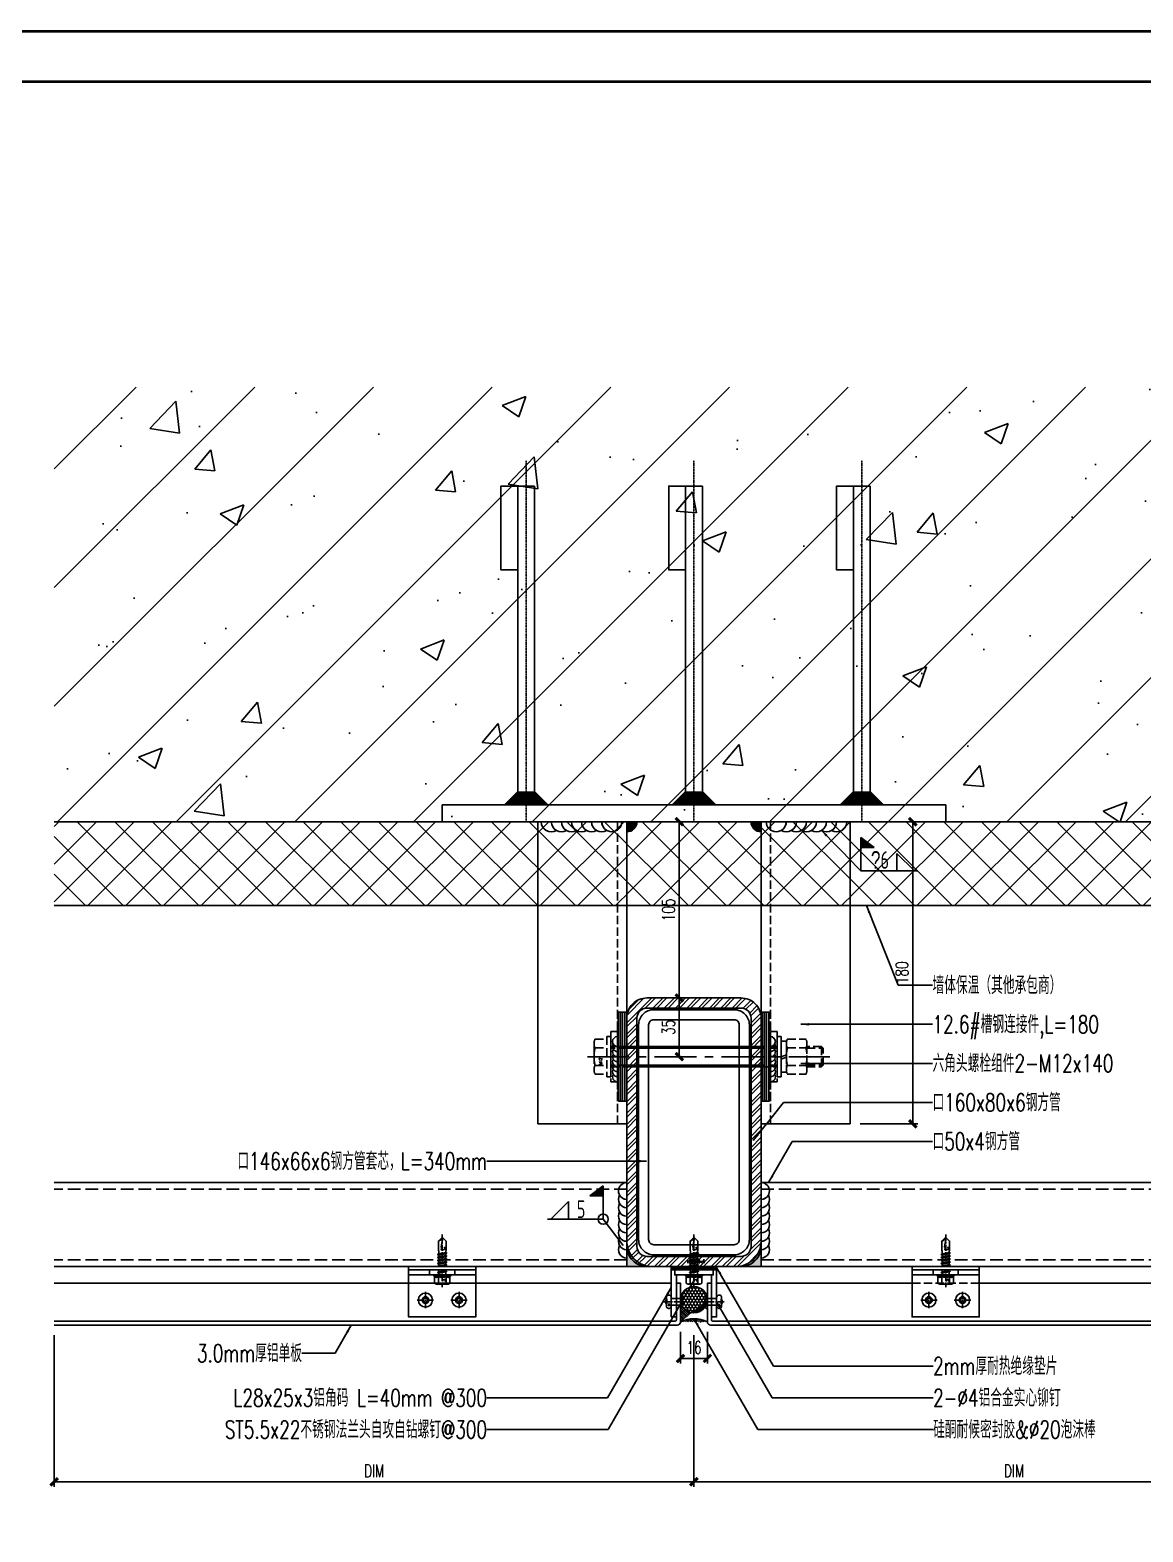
# Model space of a CAD drawing. Extents: x -160106 to 966792, y -663931 to 1550022.
# Drawn here: x -87744 to -87081, y -99236 to -98341 of the extents above; entities that cross this region are included whole.
import ezdxf
from ezdxf.enums import TextEntityAlignment as Align

# ---------------------------------------------------------------- set-up
doc = ezdxf.new("R2010")
doc.units = 0
for name, pattern in [('CENTER', [2, 1.25, -0.25, 0.25, -0.25]), ('ZN-CENTER', [2, 1.25, -0.25, 0.25, -0.25]), ('ZN-DASH', [0.35, 0.25, -0.1])]:
    doc.linetypes.add(name, pattern=pattern)
for name, color, linetype in [('!ZN1-填充-8', 8, 'Continuous'), ('!ZN1-文字-7', 7, 'Continuous'), ('!ZN1-标注-173', 173, 'Continuous'), ('!ZN2-WALL-5', 5, 'Continuous'), ('!ZN3-玻璃幕墙-4', 4, 'Continuous'), ('!ZN3-铝板幕墙-3', 3, 'Continuous'), ('!ZN4-焊缝-8', 8, 'Continuous'), ('!ZN4-辅助材料-1', 1, 'Continuous'), ('!ZN4-配件-11', 11, 'Continuous'), ('!ZN5-钢材投影-40', 40, 'Continuous'), ('!ZN5-钢材断面-2', 2, 'Continuous'), ('!ZN5-铝材投影-112', 112, 'Continuous'), ('!ZN6-虚线-8', 8, 'ZN-DASH'), ('!ZN6-轴线-1', 1, 'ZN-CENTER'), ('!ZN7-符号-173', 173, 'Continuous'), ('0-cxFrame', 155, 'Continuous'), ('2钢材断面', 2, 'Continuous'), ('40钢材投影', 40, 'Continuous'), ('ALT_CEN-0-30', 1, 'CENTER'), ('DIM', 173, 'Continuous')]:
    doc.layers.add(name, color=color, linetype=linetype)
doc.layers.add('0-cxText', color=131, linetype='Continuous', lineweight=25)
doc.layers.add('@ZN-型材编号（非打印层）', color=8, linetype='Continuous', plot=False)
doc.styles.add('cx_tuming', font='simhei.ttf')
doc.styles.add('cx_tuqian1', font='')
doc.styles.add('DHTEXT-1', font='ROMANS.shx', dxfattribs={"width": 0.7, "bigfont": 'CHINESE.shx'})
doc.styles.add('HZ_TS_0.7', font='TSSDENG', dxfattribs={"width": 0.7, "bigfont": 'HZTXT'})
doc.styles.add('ZNDimTStyle', font='ROMANS.shx', dxfattribs={"width": 0.7, "bigfont": 'CHINESE.shx'})
doc.styles.add('ZNTextStyle', font='ROMANS.shx', dxfattribs={"width": 0.7, "bigfont": 'CHINESE.shx'})
doc.styles.add('黑体', font='simhei.ttf', dxfattribs={"height": 12})
doc.styles.get('cx_tuqian1').set_extended_font_data('SimSun')
doc.dimstyles.new('ZN3', dxfattribs={"dimscale": 3, "dimtxt": 2.5, "dimasz": 1.5, "dimexe": 1, "dimexo": 2, "dimgap": 0.9, "dimtad": 1, "dimdec": 0, "dimdsep": 46, "dimtxsty": 'DHTEXT-1', "dimblk": 'ARCHTICK', "dimcen": 2.5, "dimclrd": 173, "dimclre": 173, "dimclrt": 7, "dimazin": 2, "dimtfac": 1, "dimtix": 1, "dimtmove": 2, "dimatfit": 3, "dimfxl": 0, "dimarcsym": 0})
doc.dimstyles.new('ZN机械-3', dxfattribs={"dimscale": 3, "dimtxt": 2.5, "dimasz": 1.5, "dimexe": 1, "dimexo": 2, "dimgap": 0.9, "dimtad": 1, "dimdec": 0, "dimzin": 0, "dimdsep": 46, "dimtxsty": 'ZNDimTStyle', "dimcen": 2.5, "dimdle": 1, "dimclrd": 173, "dimclre": 173, "dimclrt": 7, "dimazin": 2, "dimtfac": 1, "dimtdec": 4, "dimtix": 1, "dimtmove": 2, "dimatfit": 3, "dimfxl": 0, "dimfrac": 2, "dimtolj": 1, "dimtzin": 0, "dimarcsym": 0})

# ---------------------------------------------------------------- blocks, each defined once
blk = doc.blocks.new('TK22.A2 L(Dragon)')
at = {"layer": '0-cxFrame', "color": 7, "const_width": 0.5}
blk.add_lwpolyline([(0, 0), (-594, 0), (-594, 420), (0, 420)], close=True, dxfattribs=at)
at = {"layer": '0-cxFrame', "const_width": 0.5}
blk.add_lwpolyline([(-80, 10), (-574, 10), (-574, 410), (-80, 410)], close=True, dxfattribs=at)
at = {"style": '黑体', "flags": 4}
blk.add_attdef('图幅', text='', height=3.3, dxfattribs=at).set_placement((-40, 3), align=Align.RIGHT)
at = {"layer": '0-cxText', "flags": 4}
for tag, height, style, p in [('建设单位', 3.5, 'cx_tuming', (-45, 240)), ('项目名称', 3.5, 'cx_tuming', (-45, 210)), ('子项名称', 3.5, 'cx_tuming', (-45, 180)), ('工程编号', 3.3, 'cx_tuqian1', (-35, 165)), ('图名1', 3.5, 'cx_tuming', (-45, 87)), ('图名2', 3.5, 'cx_tuming', (-45, 79)), ('图名3', 3.5, 'cx_tuming', (-45, 71)), ('出图日期', 3.3, 'cx_tuqian1', (-39, 60)), ('专业', 3.3, 'cx_tuqian1', (-55, 52)), ('图号', 3.3, 'cx_tuqian1', (-55, 44)), ('版次', 3.3, 'cx_tuqian1', (-20, 44))]:
    blk.add_attdef(tag, text='', height=height, dxfattribs=dict(at, style=style)).set_placement(p, align=Align.MIDDLE)
at = {"layer": 'Defpoints', "color": 6, "flags": 4}
for tag, height, style, p in [('tufu', 3.3, '黑体', (-12, 12)), ('dwfname', 4, 'cx_tuqian1', (-80, 3))]:
    blk.add_attdef(tag, text='', height=height, dxfattribs=dict(at, style=style)).set_placement(p, align=Align.RIGHT)
blk = doc.blocks.new('234')
at = {"layer": '!ZN1-填充-8'}
h = blk.add_hatch(color=252, dxfattribs=at)
h.dxf.hatch_style = 1
h.paths.add_polyline_path([(-105, -10), (-112.94, -10), (-105, -18.01)])
h = blk.add_hatch(color=252, dxfattribs=at)
h.dxf.hatch_style = 1
h.paths.add_polyline_path([(-95, -18.01), (-105, -18.01), (-105, -10), (-95, -10)])
h = blk.add_hatch(color=252, dxfattribs=at)
h.dxf.hatch_style = 1
h.paths.add_polyline_path([(-95, -10), (-87.06, -10), (-95, -18.01)])
h = blk.add_hatch(color=252, dxfattribs=at)
h.dxf.hatch_style = 1
h.paths.add_polyline_path([(-5, -10), (-12.94, -10), (-5, -18.01)])
h = blk.add_hatch(color=252, dxfattribs=at)
h.dxf.hatch_style = 1
h.paths.add_polyline_path([(5, -18.01), (-5, -18.01), (-5, -10), (5, -10)])
h = blk.add_hatch(color=252, dxfattribs=at)
h.dxf.hatch_style = 1
h.paths.add_polyline_path([(5, -10), (12.94, -10), (5, -18.01)])
h = blk.add_hatch(color=252, dxfattribs=at)
h.dxf.hatch_style = 1
h.paths.add_polyline_path([(95, -10), (87.06, -10), (95, -18.01)])
h = blk.add_hatch(color=252, dxfattribs=at)
h.dxf.hatch_style = 1
h.paths.add_polyline_path([(105, -18.01), (95, -18.01), (95, -10), (105, -10)])
h = blk.add_hatch(color=252, dxfattribs=at)
h.dxf.hatch_style = 1
h.paths.add_polyline_path([(105, -10), (112.94, -10), (105, -18.01)])
at = {"layer": '2钢材断面'}
for p, q in [((-150, 0), (-150, -10)), ((150, 0), (-150, 0)), ((150, 0), (150, -10)), ((-94, -10), (-150, -10)), ((0, -10), (-94, -10)), ((106, -10), (0, -10)), ((150, -10), (106, -10))]:
    blk.add_line(p, q, dxfattribs=at)
at = {"layer": '40钢材投影'}
for p, q in [((-105, -18.01), (-112.94, -10)), ((-105, -10), (-105, -200)), ((-95, -10), (-95, -200)), ((-95, -18.01), (-87.06, -10)), ((-5, -18.01), (-12.94, -10)), ((-5, -10), (-5, -200)), ((5, -10), (5, -200)), ((5, -18.01), (12.94, -10)), ((95, -18.01), (87.06, -10)), ((95, -10), (95, -200)), ((105, -10), (105, -200)), ((105, -18.01), (112.94, -10)), ((-95, -200), (-105, -200)), ((5, -200), (-5, -200)), ((105, -200), (95, -200))]:
    blk.add_line(p, q, dxfattribs=at)
for points in [[(-95, -172), (-95, -150), (-85, -150), (-85, -200), (-95, -200), (-95, -184)], [(5, -172), (5, -150), (15, -150), (15, -200), (5, -200), (5, -184)], [(105, -172), (105, -150), (115, -150), (115, -200), (105, -200), (105, -184)]]:
    blk.add_lwpolyline(points, dxfattribs=at)
at = {"layer": 'ALT_CEN-0-30', "ltscale": 0.3}
for p, q in [((-100, 0), (-100, -215.3)), ((0, 0), (0, -215.3)), ((100, 0), (100, -215.3))]:
    blk.add_line(p, q, dxfattribs=at)
blk = doc.blocks.new('*U894')
blk.add_hatch(color=8).paths.add_polyline_path([(0, 6.63), (-2.63, 4.63), (0, 4.63)])
for p, q in [((0, 6.63), (-2.63, 4.63)), ((0, 0), (0, 6.63)), ((-6.91, 3.5), (-10.41, 0)), ((-6.91, 3.5), (-6.91, 0)), ((-2.63, 4.63), (0, 4.63))]:
    blk.add_line(p, q)
at = {"ltscale": 30}
blk.add_line((0, 0), (-11.07, 0), dxfattribs=at)
blk.add_circle((0, 0), 1, dxfattribs=at)
at = {"color": 7, "style": 'HZ_TS_0.7', "width": 0.7, "flags": 8}
for tag, p in [('HF', (-4.39, 1.98)), ('围焊', (-1.82, 1.98))]:
    blk.add_attdef(tag, text='', height=3.5, dxfattribs=at).set_placement(p, align=Align.MIDDLE_CENTER)
blk = doc.blocks.new('20210830091405')
at = {"layer": '!ZN1-填充-8', "ltscale": 20}
h = blk.add_hatch(color=256, dxfattribs=at)
h.dxf.hatch_style = 1
edge = h.paths.add_edge_path()
edge.add_line((0, 8), (0, 0))
edge.add_line((0, 0), (8, 0))
edge.add_arc((8, 8), 8, 180, 270, ccw=False)
at = {"layer": '!ZN4-焊缝-8', "color": 8, "ltscale": 20}
blk.add_lwpolyline([(0, 8), (0, 0), (8, 0, -0.414214), (0, 8, 0.124793)], format="xyb", dxfattribs=at)
blk = doc.blocks.new('*U1991')
at = {"color": 0, "linetype": 'ZN-CENTER', "ltscale": 3}
blk.add_line((24, 0), (-7.28, 0), dxfattribs=at)
at = {"ltscale": 10}
for p, q in [((-5.45, -3.46), (-5.45, 3.46)), ((-1.02, 4.62), (-4.95, 4.62)), ((-1.02, 2.31), (-4.95, 2.31)), ((-0.55, -5.12), (-0.55, 5.12)), ((-0.17, 5.48), (0, 4.84)), ((0, -4.84), (0, 4.84)), ((0, 2.08), (14.29, 2.08)), ((1.42, 2.73), (2.2, -2.73)), ((3.22, 2.73), (4, -2.73)), ((5.02, 2.73), (5.8, -2.73)), ((6.82, 2.73), (7.6, -2.73)), ((8.62, 2.73), (9.4, -2.73)), ((10.42, 2.73), (11.2, -2.73)), ((12.22, 2.73), (13, -2.73)), ((-1.02, -2.31), (-4.95, -2.31)), ((-1.02, -4.62), (-4.95, -4.62)), ((-0.17, -5.48), (0, -4.84)), ((14.29, -2.09), (0, -2.09))]:
    blk.add_line(p, q, dxfattribs=at)
for points in [[(1.83, -2.09), (1.05, 2.08), (1.42, 2.73), (1.79, 2.08), (2.57, -2.09), (2.2, -2.73)], [(3.63, -2.09), (2.85, 2.08), (3.22, 2.73), (3.59, 2.08), (4.37, -2.09), (4, -2.73)], [(5.43, -2.09), (4.65, 2.08), (5.02, 2.73), (5.39, 2.08), (6.17, -2.09), (5.8, -2.73)], [(7.23, -2.09), (6.45, 2.08), (6.82, 2.73), (7.19, 2.08), (7.97, -2.09), (7.6, -2.73)], [(9.03, -2.09), (8.25, 2.08), (8.62, 2.73), (8.99, 2.08), (9.77, -2.09), (9.4, -2.73)], [(10.83, -2.09), (10.05, 2.08), (10.42, 2.73), (10.79, 2.08), (11.57, -2.09), (11.2, -2.73)], [(12.63, -2.09), (11.85, 2.08), (12.22, 2.73), (12.59, 2.08), (13.37, -2.09), (13, -2.73)]]:
    blk.add_lwpolyline(points, close=True, dxfattribs=at)
for points in [[(14.29, -2.09, -0.414214), (14.45, -2.24), (14.45, -2.32), (20.18, -2.32), (22, -0.26), (22, 0.26), (20.18, 2.32), (14.45, 2.32), (14.45, 2.24, -0.414214), (14.29, 2.08)], [(16.51, -2.32), (16.36, -1.2), (15.83, -1.52, -0.530462), (15.03, -1.17), (14.81, 0.1, -0.651316), (15.47, 0.54), (16, 0.21), (16.77, 0.66), (22, -0.26, -0.201226), (20.18, 2.32)]]:
    blk.add_lwpolyline(points, format="xyb", dxfattribs=at)
for centre, radius, start, end in [((-3.87, 3.46), 1.58, 133.17355, 226.82645), ((0.13, 0), 5.58, 155.5673, 204.4327), ((0.07, 3.46), 1.58, 133.17355, 226.82645), ((4.07, 0), 5.58, 155.5673, 204.4327), ((7.48, -2.87), 11.32, 132.49215, 138.60636), ((-3.87, -3.46), 1.58, 133.17355, 226.82645), ((0.07, -3.46), 1.58, 133.17355, 226.82645), ((7.48, 2.87), 11.32, 221.39356, 227.50785)]:
    blk.add_arc(centre, radius, start, end, dxfattribs=at)
at = {"layer": 'Defpoints', "color": 0, "ltscale": 10, "style": 'DHTEXT-1', "width": 0.7}
blk.add_text('5.5', height=1, rotation=90, dxfattribs=at).set_placement((-2.46, -0.93), align=Align.CENTER)
blk = doc.blocks.new('*U2070')
at = {"color": 0, "linetype": 'CENTER', "ltscale": 3}
for p, q in [((4.88, 0), (-4.88, 0)), ((0, 4.88), (0, -4.88))]:
    blk.add_line(p, q, dxfattribs=at)
at = {"linetype": 'ByBlock', "ltscale": 10}
for radius in [4.2, 2, 1.23]:
    blk.add_circle((0, 0), radius, dxfattribs=at)
blk = doc.blocks.new('*U2372')
at = {"ltscale": 0.125}
blk.add_wipeout([(-20, -30), (20, -30), (20, -5), (-20, -5)], dxfattribs=at).dxf.layer = '!ZN6-虚线-8'
at = {"layer": '!ZN1-填充-8'}
h = blk.add_hatch(dxfattribs=at)
h.set_pattern_fill('NET3', color=256, scale=0.75, angle=180, style=0)
h.set_pattern_definition([(180, (-1731.706, 294.7402), (-3e-16, -2.38125), []), (240, (-1731.706, 294.7402), (2.062223, -1.190625), []), (300, (-1731.706, 294.7402), (2.062223, 1.190625), [])])
h.paths.add_polyline_path([(20, 0), (-20, 0), (-20, -2), (20, -2)])
at = {"layer": '!ZN5-铝材投影-112'}
blk.add_lwpolyline([(20, -2), (-20, -2), (-20, -30), (20, -30)], close=True, dxfattribs=at)
at = {"layer": '!ZN6-虚线-8', "linetype": 'ZN-DASH', "ltscale": 10}
for p, q in [((-7.5, -5), (-7.5, -2)), ((7.5, -5), (7.5, -2))]:
    blk.add_line(p, q, dxfattribs=at)
at = {"layer": '!ZN6-虚线-8', "color": 8, "linetype": 'ZN-DASH', "ltscale": 20}
blk.add_line((-20, -10), (20, -10), dxfattribs=at)
at = {"layer": '!ZN4-配件-11', "color": 1, "xscale": -1, "rotation": 270}
for name, p in [('*U1991', (0, -5)), ('*U2070', (-10, -20)), ('*U2070', (10, -20))]:
    blk.add_blockref(name, p, dxfattribs=at)
at = {"ltscale": 0.25}
blk.add_wipeout([(20, 0), (20, -2), (-20, -2), (-20, 0)], dxfattribs=at).dxf.layer = '!ZN4-辅助材料-1'
at = {"layer": '!ZN4-辅助材料-1'}
blk.add_lwpolyline([(20, 0), (-20, 0), (-20, -2), (20, -2)], close=True, dxfattribs=at)
at = {"layer": '!ZN5-铝材投影-112', "ltscale": 0.25}
blk.add_line((-20, -5), (20, -5), dxfattribs=at)
blk = doc.blocks.new('铝板16mm胶缝')
at = {"layer": '!ZN1-填充-8'}
h = blk.add_hatch(dxfattribs=at)
h.set_pattern_fill('HONEY', color=256, scale=0.7, angle=-270, style=0)
h.set_pattern_definition([(90, (10097.3199, 185.0233), (-0.9623705, 1.666875), [1.11125, -2.2225]), (210, (10097.3199, 185.0233), (-0.962370845, -1.6668748), [1.11125, -2.2225]), (150, (10097.3199, 185.0233), (-1.924741345, 2e-07), [-2.2225, 1.11125])])
edge = h.paths.add_edge_path()
edge.add_ellipse((-8.5, 14.57), major_axis=(-8, 0), ratio=0.974793, start_angle=0, end_angle=360)
h = blk.add_hatch(dxfattribs=at)
h.set_pattern_fill('ANSI35', color=256, scale=0.5, angle=-270, style=0)
h.set_pattern_definition([(135, (0, 0), (-1.12253, -1.12253), []), (135, (0, 1.1225), (-1.12253, -1.12253), [1.984375, -0.396875, 0, -0.396875])])
edge = h.paths.add_edge_path()
edge.add_line((-0.51, 1.37), (-0.5, 14.57))
edge.add_line((-16.5, 1.37), (-16.5, 14.57))
edge.add_ellipse((-8.5, 14.57), major_axis=(-8, 0), ratio=0.974793, start_angle=0, end_angle=180)
edge.add_arc((-8.5, -14.45), 17.72, 63.16567, 116.83433)
at = {"layer": '!ZN4-辅助材料-1', "ltscale": 0.5}
blk.add_arc((-8.5, -14.45), 17.72, 63.16567, 116.83433, dxfattribs=at)
blk.add_ellipse((-8.5, 14.57), major_axis=(-8, 0), ratio=0.974793, dxfattribs=at)
at = {"layer": 'Defpoints', "ltscale": 0.5}
for p in [(-16.5, -0.63), (-8.5, -0.63), (-0.5, -0.63)]:
    blk.add_point(p, dxfattribs=at)
blk = doc.blocks.new('*U3378')
at = {"color": 0, "linetype": 'ZN-CENTER', "ltscale": 3}
blk.add_line((24, 0), (-7.28, 0), dxfattribs=at)
at = {"ltscale": 10}
for p, q in [((-5.45, -3.46), (-5.45, 3.46)), ((-1.02, 4.62), (-4.95, 4.62)), ((-1.02, 2.31), (-4.95, 2.31)), ((-0.55, -5.12), (-0.55, 5.12)), ((-0.17, 5.48), (0, 4.84)), ((0, -4.84), (0, 4.84)), ((0, 2.08), (14.29, 2.08)), ((1.42, 2.73), (2.2, -2.73)), ((3.22, 2.73), (4, -2.73)), ((5.02, 2.73), (5.8, -2.73)), ((6.82, 2.73), (7.6, -2.73)), ((8.62, 2.73), (9.4, -2.73)), ((10.42, 2.73), (11.2, -2.73)), ((12.22, 2.73), (13, -2.73)), ((-1.02, -2.31), (-4.95, -2.31)), ((-1.02, -4.62), (-4.95, -4.62)), ((-0.17, -5.48), (0, -4.84)), ((14.29, -2.09), (0, -2.09))]:
    blk.add_line(p, q, dxfattribs=at)
for points in [[(1.83, -2.09), (1.05, 2.08), (1.42, 2.73), (1.79, 2.08), (2.57, -2.09), (2.2, -2.73)], [(3.63, -2.09), (2.85, 2.08), (3.22, 2.73), (3.59, 2.08), (4.37, -2.09), (4, -2.73)], [(5.43, -2.09), (4.65, 2.08), (5.02, 2.73), (5.39, 2.08), (6.17, -2.09), (5.8, -2.73)], [(7.23, -2.09), (6.45, 2.08), (6.82, 2.73), (7.19, 2.08), (7.97, -2.09), (7.6, -2.73)], [(9.03, -2.09), (8.25, 2.08), (8.62, 2.73), (8.99, 2.08), (9.77, -2.09), (9.4, -2.73)], [(10.83, -2.09), (10.05, 2.08), (10.42, 2.73), (10.79, 2.08), (11.57, -2.09), (11.2, -2.73)], [(12.63, -2.09), (11.85, 2.08), (12.22, 2.73), (12.59, 2.08), (13.37, -2.09), (13, -2.73)]]:
    blk.add_lwpolyline(points, close=True, dxfattribs=at)
for points in [[(14.29, -2.09, -0.414214), (14.45, -2.24), (14.45, -2.32), (20.18, -2.32), (22, -0.26), (22, 0.26), (20.18, 2.32), (14.45, 2.32), (14.45, 2.24, -0.414214), (14.29, 2.08)], [(16.51, -2.32), (16.36, -1.2), (15.83, -1.52, -0.530462), (15.03, -1.17), (14.81, 0.1, -0.651316), (15.47, 0.54), (16, 0.21), (16.77, 0.66), (22, -0.26, -0.201226), (20.18, 2.32)]]:
    blk.add_lwpolyline(points, format="xyb", dxfattribs=at)
for centre, radius, start, end in [((-3.87, 3.46), 1.58, 133.17355, 226.82645), ((0.13, 0), 5.58, 155.5673, 204.4327), ((0.07, 3.46), 1.58, 133.17355, 226.82645), ((4.07, 0), 5.58, 155.5673, 204.4327), ((7.48, -2.87), 11.32, 132.49215, 138.60636), ((-3.87, -3.46), 1.58, 133.17355, 226.82645), ((0.07, -3.46), 1.58, 133.17355, 226.82645), ((7.48, 2.87), 11.32, 221.39356, 227.50785)]:
    blk.add_arc(centre, radius, start, end, dxfattribs=at)
at = {"layer": 'Defpoints', "color": 0, "ltscale": 10, "style": 'DHTEXT-1', "width": 0.7}
blk.add_text('5.5', height=1, rotation=90, dxfattribs=at).set_placement((-2.46, -0.93), align=Align.CENTER)
blk = doc.blocks.new('铝板连接件1(新规)')
at = {"layer": '!ZN1-填充-8'}
h = blk.add_hatch(dxfattribs=at)
h.set_pattern_fill('NET3', color=256, scale=0.4, angle=180, style=0)
h.set_pattern_definition([(180, (18968.597, 39999.0891), (-1e-15, -1.27), []), (240, (18968.597, 39999.0891), (1.099852263, -0.635), []), (300, (18968.597, 39999.0891), (1.099852263, 0.635), [])])
h.paths.add_polyline_path([(-13.5, 2), (-13.5, 0), (13.5, 0), (13.5, 2)])
at = {"layer": '!ZN4-辅助材料-1', "ltscale": 5}
blk.add_lwpolyline([(-13.5, 2), (-13.5, 0), (13.5, 0), (13.5, 2)], close=True, dxfattribs=at)
at = {"layer": '!ZN5-铝材投影-112'}
for points in [[(11.5, 2), (-13.5, 2), (-13.5, 30), (-10.5, 30), (-10.5, 5), (11.5, 5)], [(-11.5, 2), (13.5, 2), (13.5, 30), (10.5, 30), (10.5, 5), (-11.5, 5)]]:
    blk.add_lwpolyline(points, close=True, dxfattribs=at)
at = {"layer": '!ZN4-配件-11', "color": 1, "rotation": 270}
blk.add_blockref('*U3378', (0, 5), dxfattribs=at)
blk = doc.blocks.new('*U3379')
at = {"color": 0, "linetype": 'CENTER', "ltscale": 3}
blk.add_line((10.01, 0), (-2.45, 0), dxfattribs=at)
at = {"linetype": 'ByBlock', "lineweight": -2, "ltscale": 10}
for p, q in [((-1.2, -3), (-1.2, 3)), ((0, 4.2), (0, -4.2)), ((5.5, 2), (0, 2)), ((5.5, 2.5), (5.5, -2.5)), ((5.5, -2), (0, -2))]:
    blk.add_line(p, q, dxfattribs=at)
for centre, radius, start, end in [((4.42, 0), 5.96, 160.39505, 199.60495), ((0, 3), 1.2, 90, 180), ((7, 2.5), 1.5, 348.44804, 180), ((16.17, 0), 8, 164.33085, 195.66915), ((6.19, 0), 2.67, 323.22662, 36.78433), ((0, -3), 1.2, 180, 270), ((7, -2.5), 1.5, 180, 11.55196)]:
    blk.add_arc(centre, radius, start, end, dxfattribs=at)
at = {"layer": 'Defpoints', "color": 0, "ltscale": 10, "style": 'DHTEXT-1', "width": 0.7}
blk.add_text('D4', height=1, rotation=90, dxfattribs=at).set_placement((7.37, -1.85), align=Align.CENTER)
blk = doc.blocks.new('*U2077')
at = {"layer": '!ZN3-铝板幕墙-3'}
for p, q in [((-13.5, -5), (-381.23, -5)), ((13.5, -5), (381.23, -5))]:
    blk.add_line(p, q, dxfattribs=at)
for points in [[(-381.23, -30), (-10, -30, 0.414214), (-8, -28), (-8, -5), (-10.5, -5), (-10.5, -27, -0.414214), (-11, -27.5), (-381.23, -27.5)], [(381.23, -30), (10, -30, -0.414214), (8, -28), (8, -5), (10.5, -5), (10.5, -27, 0.414214), (11, -27.5), (381.23, -27.5)]]:
    blk.add_lwpolyline(points, format="xyb", dxfattribs=at)
at = {"layer": '!ZN4-辅助材料-1'}
blk.add_blockref('铝板16mm胶缝', (8.5, -29.37), dxfattribs=at)
at = {"layer": '!ZN4-配件-11', "rotation": 180}
blk.add_blockref('铝板连接件1(新规)', (0, 5), dxfattribs=at)
at = {"layer": '!ZN4-配件-11', "color": 1, "xscale": -1}
blk.add_blockref('*U3379', (-8, -16), dxfattribs=at)
at = {"layer": '!ZN4-配件-11', "color": 1}
blk.add_blockref('*U3379', (8, -16), dxfattribs=at)
blk = doc.blocks.new('_ArchTick')
at = {"color": 0, "linetype": 'ByBlock', "const_width": 0.4}
blk.add_lwpolyline([(-0.5, -0.5), (0.5, 0.5)], dxfattribs=at)
blk = doc.blocks.new('*D2084')
at = {"layer": 'Defpoints', "color": 0, "ltscale": 30, "transparency": 16777216}
for p in [(-87255.4, -98813.11), (-87218.02, -98813.11), (-87255.4, -98993.11)]:
    blk.add_point(p, dxfattribs=at)
at = {"layer": 'DIM', "color": 173, "linetype": 'ByBlock', "lineweight": -2, "ltscale": 30, "transparency": 16777216}
for p, q in [((-87249.4, -98813.11), (-87215.02, -98813.11)), ((-87218.02, -98993.11), (-87218.02, -98813.11)), ((-87249.4, -98993.11), (-87215.02, -98993.11))]:
    blk.add_line(p, q, dxfattribs=at)
at = {"layer": 'DIM', "color": 173, "lineweight": -2, "ltscale": 30, "transparency": 16777216, "xscale": 4.5, "yscale": 4.5, "zscale": 4.5}
for p, rotation in [((-87218.02, -98813.11), 90), ((-87218.02, -98993.11), 270)]:
    blk.add_blockref('_ArchTick', p, dxfattribs=dict(at, rotation=rotation))
at = {"layer": 'DIM', "color": 7, "ltscale": 30, "transparency": 16777216, "insert": (-87224.47, -98903.11), "char_height": 7.5, "attachment_point": 5, "rotation": 90, "style": 'DHTEXT-1'}
blk.add_mtext('180', dxfattribs=at)
blk = doc.blocks.new('中南-角焊缝符号左')
blk.add_hatch(color=8).paths.add_polyline_path([(0, 6.63), (-2.63, 4.63), (0, 4.63)])
for p, q in [((0, 6.63), (-2.63, 4.63)), ((0, 0), (0, 6.63)), ((-7.13, 3.5), (-10.63, 0)), ((-7.13, 3.5), (-7.13, 0)), ((-2.63, 4.63), (0, 4.63))]:
    blk.add_line(p, q)
at = {"ltscale": 30}
blk.add_line((0, 0), (-11.29, 0), dxfattribs=at)
at = {"color": 0, "style": 'HZ_TS_0.7', "width": 0.7, "flags": 8}
blk.add_attdef('HF', text='', height=3.5, dxfattribs=at).set_placement((-2.45, 2.18), align=Align.MIDDLE_RIGHT)
blk = doc.blocks.new('*D2085')
at = {"layer": 'Defpoints', "color": 0, "ltscale": 30, "transparency": 16777216}
for p in [(-87357.14, -98918.11), (-87348.4, -98918.11), (-87348.4, -98953.11)]:
    blk.add_point(p, dxfattribs=at)
at = {"layer": 'DIM', "color": 173, "linetype": 'ByBlock', "lineweight": -2, "ltscale": 30, "transparency": 16777216}
for p, q in [((-87354.4, -98918.11), (-87360.14, -98918.11)), ((-87357.14, -98953.11), (-87357.14, -98918.11)), ((-87354.4, -98953.11), (-87360.14, -98953.11))]:
    blk.add_line(p, q, dxfattribs=at)
at = {"layer": 'DIM', "color": 173, "lineweight": -2, "ltscale": 30, "transparency": 16777216, "xscale": 4.5, "yscale": 4.5, "zscale": 4.5}
for p, rotation in [((-87357.14, -98918.11), 90), ((-87357.14, -98953.11), 270)]:
    blk.add_blockref('_ArchTick', p, dxfattribs=dict(at, rotation=rotation))
at = {"layer": 'DIM', "color": 7, "ltscale": 30, "transparency": 16777216, "insert": (-87363.59, -98935.61), "char_height": 7.5, "attachment_point": 5, "rotation": 90, "style": 'DHTEXT-1'}
blk.add_mtext('35', dxfattribs=at)
blk = doc.blocks.new('*D2086')
at = {"layer": 'Defpoints', "color": 0, "ltscale": 30, "transparency": 16777216}
for p in [(-87348.4, -98813.11), (-87357.14, -98918.11), (-87348.4, -98918.11)]:
    blk.add_point(p, dxfattribs=at)
at = {"layer": 'DIM', "color": 173, "linetype": 'ByBlock', "lineweight": -2, "ltscale": 30, "transparency": 16777216}
for p, q in [((-87354.4, -98813.11), (-87360.14, -98813.11)), ((-87357.14, -98813.11), (-87357.14, -98918.11)), ((-87354.4, -98918.11), (-87360.14, -98918.11))]:
    blk.add_line(p, q, dxfattribs=at)
at = {"layer": 'DIM', "color": 173, "lineweight": -2, "ltscale": 30, "transparency": 16777216, "xscale": 4.5, "yscale": 4.5, "zscale": 4.5}
for p, rotation in [((-87357.14, -98813.11), 90), ((-87357.14, -98918.11), 270)]:
    blk.add_blockref('_ArchTick', p, dxfattribs=dict(at, rotation=rotation))
at = {"layer": 'DIM', "color": 7, "ltscale": 30, "transparency": 16777216, "insert": (-87363.59, -98865.61), "char_height": 7.5, "attachment_point": 5, "rotation": 90, "style": 'DHTEXT-1'}
blk.add_mtext('105', dxfattribs=at)
blk = doc.blocks.new('*D2087')
at = {"layer": 'Defpoints', "color": 0, "ltscale": 30, "transparency": 16777216}
for p in [(-87348.4, -99113.11), (-86967.16, -99113.11), (-86967.16, -99206.36)]:
    blk.add_point(p, dxfattribs=at)
at = {"layer": 'DIM', "color": 173, "linetype": 'ByBlock', "lineweight": -2, "ltscale": 30, "transparency": 16777216}
for p, q in [((-87348.4, -99119.11), (-87348.4, -99209.36)), ((-86967.16, -99119.11), (-86967.16, -99209.36)), ((-87348.4, -99206.36), (-86967.16, -99206.36))]:
    blk.add_line(p, q, dxfattribs=at)
at = {"layer": 'DIM', "color": 173, "lineweight": -2, "ltscale": 30, "transparency": 16777216, "xscale": 4.5, "yscale": 4.5, "zscale": 4.5, "rotation": 180}
blk.add_blockref('_ArchTick', (-87348.4, -99206.36), dxfattribs=at)
at = {"layer": 'DIM', "color": 173, "lineweight": -2, "ltscale": 30, "transparency": 16777216, "xscale": 4.5, "yscale": 4.5, "zscale": 4.5}
blk.add_blockref('_ArchTick', (-86967.16, -99206.36), dxfattribs=at)
at = {"layer": 'DIM', "color": 7, "ltscale": 30, "transparency": 16777216, "insert": (-87157.78, -99199.91), "char_height": 7.5, "attachment_point": 5, "style": 'DHTEXT-1'}
blk.add_mtext('DIM', dxfattribs=at)
blk = doc.blocks.new('*D2088')
at = {"layer": 'Defpoints', "color": 0, "ltscale": 30, "transparency": 16777216}
for p in [(-87729.63, -99113.11), (-87348.4, -99113.11), (-87729.63, -99206.36)]:
    blk.add_point(p, dxfattribs=at)
at = {"layer": 'DIM', "color": 173, "linetype": 'ByBlock', "lineweight": -2, "ltscale": 30, "transparency": 16777216}
for p, q in [((-87729.63, -99119.11), (-87729.63, -99209.36)), ((-87348.4, -99119.11), (-87348.4, -99209.36)), ((-87348.4, -99206.36), (-87729.63, -99206.36))]:
    blk.add_line(p, q, dxfattribs=at)
at = {"layer": 'DIM', "color": 173, "lineweight": -2, "ltscale": 30, "transparency": 16777216, "xscale": 4.5, "yscale": 4.5, "zscale": 4.5, "rotation": 180}
blk.add_blockref('_ArchTick', (-87729.63, -99206.36), dxfattribs=at)
at = {"layer": 'DIM', "color": 173, "lineweight": -2, "ltscale": 30, "transparency": 16777216, "xscale": 4.5, "yscale": 4.5, "zscale": 4.5}
blk.add_blockref('_ArchTick', (-87348.4, -99206.36), dxfattribs=at)
at = {"layer": 'DIM', "color": 7, "ltscale": 30, "transparency": 16777216, "insert": (-87539.02, -99199.91), "char_height": 7.5, "attachment_point": 5, "style": 'DHTEXT-1'}
blk.add_mtext('DIM', dxfattribs=at)
blk = doc.blocks.new('*D2089')
at = {"layer": 'Defpoints', "color": 0, "ltscale": 30, "transparency": 16777216}
for p in [(-87356.4, -99111.11), (-87340.4, -99111.11), (-87340.4, -99132.89)]:
    blk.add_point(p, dxfattribs=at)
at = {"layer": 'DIM', "color": 173, "linetype": 'ByBlock', "lineweight": -2, "ltscale": 30, "transparency": 16777216}
for p, q in [((-87356.4, -99117.11), (-87356.4, -99135.89)), ((-87340.4, -99117.11), (-87340.4, -99135.89)), ((-87356.4, -99132.89), (-87340.4, -99132.89))]:
    blk.add_line(p, q, dxfattribs=at)
at = {"layer": 'DIM', "color": 173, "lineweight": -2, "ltscale": 30, "transparency": 16777216, "xscale": 4.5, "yscale": 4.5, "zscale": 4.5, "rotation": 180}
blk.add_blockref('_ArchTick', (-87356.4, -99132.89), dxfattribs=at)
at = {"layer": 'DIM', "color": 173, "lineweight": -2, "ltscale": 30, "transparency": 16777216, "xscale": 4.5, "yscale": 4.5, "zscale": 4.5}
blk.add_blockref('_ArchTick', (-87340.4, -99132.89), dxfattribs=at)
at = {"layer": 'DIM', "color": 7, "ltscale": 30, "transparency": 16777216, "insert": (-87348.4, -99126.44), "char_height": 7.5, "attachment_point": 5, "style": 'DHTEXT-1'}
blk.add_mtext('16', dxfattribs=at)
blk = doc.blocks.new('20250830091824')
at = {"layer": '!ZN5-钢材断面-2', "color": 7}
for points in [[(-24, -7), (24, -7, -0.414214), (33, -16), (33, -144, -0.414214), (24, -153), (-24, -153, -0.414214), (-33, -144), (-33, -16, -0.414214)], [(-24, -13), (24, -13, -0.414214), (27, -16), (27, -144, -0.414214), (24, -147), (-24, -147, -0.414214), (-27, -144), (-27, -16, -0.414214)]]:
    blk.add_lwpolyline(points, format="xyb", close=True, dxfattribs=at)
blk = doc.blocks.new('20180403.10431938')
at = {"layer": '!ZN1-填充-8'}
h = blk.add_hatch(dxfattribs=at)
h.set_pattern_fill('ANSI32', color=256, style=0)
h.set_pattern_definition([(45, (-40, 0), (-3.3676, 3.3676), []), (45, (-37.755, 0), (-3.3676, 3.3676), [])])
edge = h.paths.add_edge_path(flags=16)
edge.add_line((-28, 154), (28, 154))
edge.add_arc((28, 148), 6, 0, 90, ccw=False)
edge.add_line((34, 148), (34, 12))
edge.add_arc((28, 12), 6, -90, 0, ccw=False)
edge.add_line((28, 6), (-28, 6))
edge.add_arc((-28, 12), 6, 180, 270, ccw=False)
edge.add_line((-34, 12), (-34, 148))
edge.add_arc((-28, 148), 6, 90, 180, ccw=False)
edge = h.paths.add_edge_path()
edge.add_line((-28, 160), (28, 160))
edge.add_arc((28, 148), 12, 0, 90, ccw=False)
edge.add_line((40, 148), (40, 12))
edge.add_arc((28, 12), 12, -90, 0, ccw=False)
edge.add_line((28, 0), (-28, 0))
edge.add_arc((-28, 12), 12, 180, 270, ccw=False)
edge.add_line((-40, 12), (-40, 148))
edge.add_arc((-28, 148), 12, 90, 180, ccw=False)
at = {"layer": '!ZN5-钢材断面-2'}
for points in [[(-28, 160), (28, 160, -0.414214), (40, 148), (40, 12, -0.414214), (28, 0), (-28, 0, -0.414214), (-40, 12), (-40, 148, -0.414214)], [(-28, 154), (28, 154, -0.414214), (34, 148), (34, 12, -0.414214), (28, 6), (-28, 6, -0.414214), (-34, 12), (-34, 148, -0.414214)]]:
    blk.add_lwpolyline(points, format="xyb", close=True, dxfattribs=at)
at = {"layer": '@ZN-型材编号（非打印层）', "style": 'ZNTextStyle', "width": 0.7}
blk.add_text('160x80x6', height=2, dxfattribs=at).set_placement((0.91, 3.03), align=Align.MIDDLE_CENTER)
blk = doc.blocks.new('*U2092')
at = {"layer": '!ZN3-玻璃幕墙-4'}
blk.add_blockref('20180403.10431938', (0, 0), dxfattribs=at)
blk = doc.blocks.new('*U2361')
for points in [[(-40, 95), (-40, -85), (-93, -85), (-93, 95)], [(40, 95), (40, -85), (93, -85), (93, 95)]]:
    blk.add_wipeout(points).dxf.layer = '40钢材投影'
at = {"layer": '!ZN4-焊缝-8', "ltscale": 0.1}
h = blk.add_hatch(color=256, dxfattribs=at)
edge = h.paths.add_edge_path()
edge.add_line((-40, 89), (-40, 95))
edge.add_line((-40, 95), (-34, 95))
edge.add_arc((-40, 95), 6, 270, 360, ccw=False)
h = blk.add_hatch(color=256, dxfattribs=at)
edge = h.paths.add_edge_path()
edge.add_line((40, 89), (40, 95))
edge.add_line((40, 95), (34, 95))
edge.add_arc((40, 95), 6, 180, 270)
at = {"layer": '!ZN6-虚线-8', "linetype": 'ZN-DASH', "ltscale": 20}
h = blk.add_hatch(dxfattribs=at)
h.set_pattern_fill('ANSI31', color=256, scale=10, angle=45, style=0)
h.set_pattern_definition([(90, (22611.376, -42418.9076), (1.25, 2e-16), [])])
h.paths.add_polyline_path([(-45.5, -18.5), (-40, -18.5), (-40, -71.5), (-45.5, -71.5)])
h = blk.add_hatch(dxfattribs=at)
h.set_pattern_fill('ANSI31', color=256, scale=10, angle=45, style=0)
h.set_pattern_definition([(90, (22622.3764, -42418.9076), (1.25, 2e-16), [])])
h.paths.add_polyline_path([(45.5, -18.5), (40, -18.5), (40, -71.5), (45.5, -71.5)])
at = {"layer": '!ZN1-填充-8', "linetype": 'ZN-DASH', "ltscale": 20}
for points in [[(-45.5, -18.5), (-40, -18.5), (-40, -71.5), (-45.5, -71.5)], [(45.5, -18.5), (40, -18.5), (40, -71.5), (45.5, -71.5)]]:
    blk.add_lwpolyline(points, close=True, dxfattribs=at)
at = {"layer": '!ZN4-焊缝-8', "ltscale": 0.1}
for points in [[(-91, 95, 0.57735), (-82, 89.8, -0.267949), (-85, 95, 0.57735), (-76, 89.8, -0.267949), (-79, 95, 0.57735), (-70, 89.8, -0.267949), (-73, 95, 0.57735), (-64, 89.8, -0.267949), (-67, 95, 0.57735), (-58, 89.8, -0.267949), (-61, 95, 0.57735), (-52, 89.8, -0.267949), (-55, 95, 1), (-43, 95, 1)], [(91, 95, -0.57735), (82, 89.8, 0.267949), (85, 95, -0.57735), (76, 89.8, 0.267949), (79, 95, -0.57735), (70, 89.8, 0.267949), (73, 95, -0.57735), (64, 89.8, 0.267949), (67, 95, -0.57735), (58, 89.8, 0.267949), (61, 95, -0.57735), (52, 89.8, 0.267949), (55, 95, -1), (43, 95, -1)], [(-45.5, -60, -0.57735), (-48.1, -55.5, 0.267949), (-45.5, -57, -0.57735), (-48.1, -52.5, 0.267949), (-45.5, -54, -0.57735), (-48.1, -49.5, 0.267949), (-45.5, -51, -0.57735), (-48.1, -46.5, 0.267949), (-45.5, -48, -0.57735), (-48.1, -43.5, 0.267949), (-45.5, -45, -0.57735), (-48.1, -40.5, 0.267949), (-45.5, -42, -0.57735), (-48.1, -37.5, 0.267949), (-45.5, -39, -1), (-45.5, -33, -1)], [(45.5, -60, 0.57735), (48.1, -55.5, -0.267949), (45.5, -57, 0.57735), (48.1, -52.5, -0.267949), (45.5, -54, 0.57735), (48.1, -49.5, -0.267949), (45.5, -51, 0.57735), (48.1, -46.5, -0.267949), (45.5, -48, 0.57735), (48.1, -43.5, -0.267949), (45.5, -45, 0.57735), (48.1, -40.5, -0.267949), (45.5, -42, 0.57735), (48.1, -37.5, -0.267949), (45.5, -39, 1), (45.5, -33, 1)]]:
    blk.add_lwpolyline(points, format="xyb", dxfattribs=at)
for points in [[(-40, 89), (-40, 95), (-34, 95, -0.414214)], [(40, 89), (40, 95), (34, 95, 0.414214)]]:
    blk.add_lwpolyline(points, format="xyb", close=True, dxfattribs=at)
at = {"layer": '!ZN4-配件-11'}
for points in [[(40, -39), (-40, -39)], [(40, -39.95), (-40, -39.95)], [(40, -50.06), (-40, -50.06)], [(-40, -51), (40, -51)]]:
    blk.add_lwpolyline(points, dxfattribs=at)
at = {"layer": '!ZN5-钢材投影-40'}
for points in [[(-93, -85), (-40, -85), (-40, 95), (-93, 95)], [(93, -85), (40, -85), (40, 95), (93, 95)]]:
    blk.add_lwpolyline(points, close=True, dxfattribs=at)
at = {"layer": '!ZN6-虚线-8', "color": 8, "linetype": 'ZN-DASH', "ltscale": 20}
for p, q in [((-45.5, -85), (-45.5, 95)), ((45.5, -85), (45.5, 95)), ((-59, -34.61), (-52, -34.61)), ((-52, -33), (-52, -57)), ((-52, -33), (-49.5, -33)), ((-49.5, -33), (-49.5, -57)), ((49.5, -33), (52, -33)), ((49.5, -33), (49.5, -57)), ((52, -33), (52, -57)), ((55.6, -34.61), (66.8, -34.61)), ((-59.5, -37.21), (-59.5, -52.79)), ((-59, -39.8), (-52, -39.8)), ((52, -35.8), (52, -54.2)), ((52, -35.8), (55.1, -35.8)), ((52, -45), (55.1, -43.87)), ((55.1, -35.8), (55.1, -54.2)), ((55.1, -37.21), (55.1, -52.79)), ((55.6, -39.8), (66.8, -39.8)), ((67.3, -37.21), (67.3, -52.79)), ((75.96, -39), (75.96, -51)), ((-59, -50.2), (-52, -50.2)), ((52, -46.48), (55.1, -45.36)), ((55.6, -50.2), (66.8, -50.2)), ((-59, -55.39), (-52, -55.39)), ((-52, -57), (-49.5, -57)), ((49.5, -57), (52, -57)), ((52, -54.2), (55.1, -54.2)), ((55.6, -55.39), (66.8, -55.39))]:
    blk.add_line(p, q, dxfattribs=at)
for points in [[(-49.5, -30), (-49.5, -60), (-45.5, -60), (-45.5, -30)], [(49.5, -30), (49.5, -60), (45.5, -60), (45.5, -30)]]:
    blk.add_lwpolyline(points, close=True, dxfattribs=at)
for points in [[(-49.5, -39), (-49.5, -51), (-40, -51)], [(-40, -39), (-49.5, -39)], [(-40, -39.95), (-49.5, -39.95)], [(40, -51), (49.5, -51), (49.5, -39), (40, -39)], [(49.5, -39.95), (40, -39.95)], [(67.3, -51), (75.96, -51), (76.9, -50.06), (76.9, -39.95), (75.96, -39), (67.3, -39)], [(67.3, -39.95), (76.9, -39.95)], [(-40, -50.06), (-49.5, -50.06)], [(49.5, -50.06), (40, -50.06)], [(67.3, -50.06), (76.9, -50.06)]]:
    blk.add_lwpolyline(points, dxfattribs=at)
for centre, radius, start, end in [((-52.5, -37.21), 7, 158.21321, 201.78679), ((62.1, -37.21), 7, 158.21321, 201.78679), ((60.3, -37.21), 7, 338.21321, 21.78679), ((-32.25, -45), 27.25, 169.00727, 190.99273), ((82.35, -45), 27.25, 169.00727, 190.99273), ((40.05, -45), 27.25, 349.00727, 10.99273), ((-52.5, -52.79), 7, 158.21321, 201.78679), ((62.1, -52.79), 7, 158.21321, 201.78679), ((60.3, -52.79), 7, 338.21321, 21.78679)]:
    blk.add_arc(centre, radius, start, end, dxfattribs=at)
at = {"layer": '!ZN6-轴线-1', "color": 1, "linetype": 'ZN-CENTER', "ltscale": 20}
blk.add_line((-63.54, -45), (80.94, -45), dxfattribs=at)
at = {"layer": '!ZN6-虚线-8', "color": 8, "linetype": 'ZN-DASH', "ltscale": 20, "style": 'DHTEXT-1', "width": 0.7}
blk.add_text('M12', height=1.8, rotation=90, dxfattribs=at).set_placement((-54.75, -47.76), align=Align.CENTER)

msp = doc.modelspace()

# ---------------------------------------------------------------- linework, layer by layer
at = {"layer": '!ZN4-焊缝-8', "color": 8, "ltscale": 20}
for points in [[(-87388.4, -99028.11, 1), (-87388.4, -99038.11, -0.267949), (-87392.73, -99035.61, 0.57735), (-87388.4, -99043.11, -0.267949), (-87392.73, -99040.61, 0.57735), (-87388.4, -99048.11, -0.267949), (-87392.73, -99045.61, 0.57735), (-87388.4, -99053.11, -0.267949), (-87392.73, -99050.61, 0.57735), (-87388.4, -99058.11, -0.267949), (-87392.73, -99055.61, 0.57735), (-87388.4, -99063.11, -0.267949), (-87392.73, -99060.61, 0.57735), (-87388.4, -99068.11, -0.267949), (-87392.73, -99065.61, 0.57735), (-87388.4, -99073.11)], [(-87308.4, -99028.11, -1), (-87308.4, -99038.11, 0.267949), (-87304.07, -99035.61, -0.57735), (-87308.4, -99043.11, 0.267949), (-87304.07, -99040.61, -0.57735), (-87308.4, -99048.11, 0.267949), (-87304.07, -99045.61, -0.57735), (-87308.4, -99053.11, 0.267949), (-87304.07, -99050.61, -0.57735), (-87308.4, -99058.11, 0.267949), (-87304.07, -99055.61, -0.57735), (-87308.4, -99063.11, 0.267949), (-87304.07, -99060.61, -0.57735), (-87308.4, -99068.11, 0.267949), (-87304.07, -99065.61, -0.57735), (-87308.4, -99073.11)]]:
    msp.add_lwpolyline(points, format="xyb", dxfattribs=at)
at = {"layer": '!ZN6-虚线-8', "ltscale": 30}
for points in [[(-87388.4, -99032.11), (-87729.63, -99032.11)], [(-87308.4, -99032.11), (-86967.16, -99032.11)]]:
    msp.add_lwpolyline(points, dxfattribs=at)

# ---------------------------------------------------------------- block references
at = {"layer": '!ZN1-标注-173', "color": 7}
ref = msp.add_blockref('中南-角焊缝符号左', (-87248.89, -98842.46), dxfattribs=dict(at, xscale=-3, yscale=3, zscale=3))
ref.add_attrib('HF', '%%1376', dxfattribs={"layer": '0', "color": 0, "height": 10.5, "style": 'HZ_TS_0.7', "width": 0.7}).set_placement((-87232.21, -98835.93), align=Align.MIDDLE_RIGHT)
at = {"layer": '!ZN7-符号-173', "color": 7, "ltscale": 30}
ref = msp.add_blockref('*U894', (-87402.48, -99049.94), dxfattribs=dict(at, xscale=3, yscale=3, zscale=3))
ref.add_attrib('HF', '5', dxfattribs={"layer": '0', "color": 7, "height": 10.5, "style": 'HZ_TS_0.7', "width": 0.7}).set_placement((-87415.66, -99044), align=Align.MIDDLE_CENTER)
msp.add_blockref('*U2361', (-87348.4, -98908.11))
at = {"ltscale": 20, "yscale": 1.878270804985896, "zscale": 1.878270804985896}
for p, xscale in [((-87388.4, -99078.11), 1.878270804985896), ((-87308.4, -99078.11), -1.878270804985896)]:
    msp.add_blockref('20210830091405', p, dxfattribs=dict(at, xscale=xscale))

# ---------------------------------------------------------------- texts
at = {"layer": '!ZN1-文字-7', "ltscale": 20, "style": 'ZNTextStyle', "width": 0.7}
for s, p in [('墙体保温（其他承包商）', (-87206.27, -98910.57)), ('12.6#槽钢连接件,L=180', (-87206.27, -98933.82)), ('六角头螺栓组件2-M12x140', (-87206.27, -98957.08)), ('口160x80x6钢方管', (-87206.27, -98980.33)), ('口50x4钢方管', (-87206.27, -99003.58)), ('2mm厚耐热绝缘垫片', (-87205.91, -99137.45)), ('2-∅4铝合金实心铆钉', (-87205.91, -99156.35)), ('硅酮耐候密封胶&%%C20泡沫棒', (-87205.91, -99175.25))]:
    msp.add_text(s, height=10.5, dxfattribs=at).set_placement(p, align=Align.MIDDLE_LEFT)
for s, p in [('口146x66x6钢方管套芯，L=340mm', (-87471.73, -99015.35)), ('3.0mm厚铝单板', (-87581.96, -99129.77)), ('L28x25x3铝角码 L=40mm @300', (-87471.73, -99156.35)), ('ST5.5x22不锈钢法兰头自攻自钻螺钉@300', (-87471.73, -99175.25))]:
    msp.add_text(s, height=10.5, dxfattribs=at).set_placement(p, align=Align.MIDDLE_RIGHT)

# ---------------------------------------------------------------- dimensions: what is measured, and where the dimension line sits
at = {"layer": 'DIM', "ltscale": 30}
for base, p2, picture, middle in [((-87729.63, -99206.36), (-87729.63, -99113.11), '*D2088', (-87539.02, -99199.91)), ((-86967.16, -99206.36), (-86967.16, -99113.11), '*D2087', (-87157.78, -99199.91))]:
    dim = msp.add_linear_dim(base=base, p1=(-87348.4, -99113.11), p2=p2, text='DIM', dimstyle='ZN3', dxfattribs=at)
    dim.commit()
    dim.dimension.update_dxf_attribs({"geometry": picture, "text_midpoint": middle})
dim = msp.add_linear_dim(base=(-87340.4, -99132.89), p1=(-87356.4, -99111.11), p2=(-87340.4, -99111.11), dimstyle='ZN3', dxfattribs=at)
dim.commit()
dim.dimension.update_dxf_attribs({"geometry": '*D2089', "text_midpoint": (-87348.4, -99126.44)})

# ---------------------------------------------------------------- leaders
at = {"layer": '!ZN1-标注-173'}
for points in [[(-87245.6, -98863.11), (-87226.77, -98910.57), (-87206.27, -98910.57)], [(-87303.96, -99028.11), (-87289.8, -99003.58), (-87206.27, -99003.58)], [(-87376.64, -99015.35), (-87399.86, -99015.35), (-87471.73, -99015.35)], [(-87348.4, -99086.56), (-87399.6, -99175.25), (-87471.73, -99175.25)], [(-87361.9, -99090.6), (-87399.86, -99156.35), (-87471.73, -99156.35)], [(-87552.62, -99113.11), (-87562.24, -99129.77), (-87581.96, -99129.77)]]:
    msp.add_leader(points, dimstyle='ZN机械-3', override={"dimasz": 1.5}, dxfattribs=at)
at = {"layer": '!ZN7-符号-173'}
msp.add_leader([(-87390.6, -99065.61), (-87402.48, -99049.94)], dimstyle='ZN机械-3', dxfattribs=at)

# ---------------------------------------------------------------- next in the draw order: hatches: boundary and pattern name
at = {"layer": '!ZN1-填充-8', "ltscale": 20}
h = msp.add_hatch(dxfattribs=at)
h.set_pattern_fill('钢筋混凝土', color=256, scale=20)
h.set_pattern_definition([(45, (-116173.964, -138290.256), (-35.35534, 35.35534), []), (50, (-116173.96, -138290.26), (143.45204, -12.55043), [15, -165]), (355, (-116173.96, -138290.26), (-27.75027, 150.43843), [12, -132]), (100.4514, (-116162.01, -138291.3), (115.70188, 137.8879), [12.74804, -140.22842]), (46.1842, (-116173.96, -138250.26), (213.4482, -33.1038), [22.5, -247.5]), (96.6356, (-116156.18, -138253.01), (186.9325, 194.8236), [19.1221, -210.3426]), (351.1842, (-116173.96, -138250.26), (186.9324, 194.8237), [18, -198]), (21, (-116153.96, -138260.26), (119.3814, -80.52378), [15, -165]), (326, (-116153.96, -138260.26), (48.66307, 145.03), [12, -132]), (71.4514, (-116144.02, -138266.97), (168.04453, 64.5061), [12.74804, -140.22842]), (37.5, (-116173.964, -138290.256), (2.43197, 66.57877), [0, -130.4, 0, -134, 0, -132.5]), (7.5, (-116173.964, -138290.256), (52.61391, 78.88234), [0, -76.4, 0, -127.4, 0, -50.5]), (327.5, (-116218.564, -138290.256), (106.76449, -4.510974), [0, -50, 0, -156, 0, -207]), (317.5, (-116238.56, -138290.26), (116.63723, 20.021), [0, -65, 0, -103.6, 0, -147])])
h.paths.add_polyline_path([(-87729.63, -98554.14), (-87729.63, -98813.11), (-86967.16, -98813.11), (-86967.16, -98554.14)])
at = {"layer": '!ZN1-填充-8'}
h = msp.add_hatch(dxfattribs=at)
h.set_pattern_fill('ANSI37', color=256, scale=10, style=0)
h.set_pattern_definition([(45, (-90774.69, -99234.253), (-11.22532, 11.22532), []), (135, (-90774.69, -99234.253), (-11.22532, -11.22532), [])])
h.paths.add_polyline_path([(-86967.16, -98863.11), (-86967.16, -98813.11), (-87729.63, -98813.11), (-87729.63, -98863.11)])

# ---------------------------------------------------------------- next in the draw order: linework, layer by layer
msp.add_lwpolyline([(-87729.63, -98863.11), (-86967.16, -98863.11)], dxfattribs=at)
at = {"layer": '!ZN2-WALL-5', "ltscale": 20}
msp.add_line((-86967.16, -98813.11), (-87729.63, -98813.11), dxfattribs=at)

# ---------------------------------------------------------------- next in the draw order: block references
at = {"layer": '!ZN5-钢材断面-2'}
msp.add_blockref('*U2092', (-87348.4, -99078.11), dxfattribs=at)
at = {"ltscale": 30}
msp.add_blockref('20250830091824', (-87348.4, -98918.11), dxfattribs=at)
at = {"layer": '0-cxFrame', "xscale": 3, "yscale": 3, "zscale": 3}
msp.add_blockref('TK22.A2 L(Dragon)', (-86457.4, -99602.2), dxfattribs=at)
at = {"layer": '40钢材投影', "color": 2, "ltscale": 500, "rotation": 180}
msp.add_blockref('234', (-87348.4, -98813.11), dxfattribs=at)

# ---------------------------------------------------------------- next in the draw order: dimensions: what is measured, and where the dimension line sits
at = {"layer": 'DIM', "ltscale": 30}
for base, p1, p2, picture, middle in [((-87357.14, -98918.11), (-87348.4, -98813.11), (-87348.4, -98918.11), '*D2086', (-87363.59, -98865.61)), ((-87218.02, -98813.11), (-87255.4, -98993.11), (-87255.4, -98813.11), '*D2084', (-87224.47, -98903.11)), ((-87357.14, -98918.11), (-87348.4, -98953.11), (-87348.4, -98918.11), '*D2085', (-87363.59, -98935.61))]:
    dim = msp.add_linear_dim(base=base, p1=p1, p2=p2, angle=90, dimstyle='ZN3', dxfattribs=at)
    dim.commit()
    dim.dimension.update_dxf_attribs({"geometry": picture, "text_midpoint": middle})

# ---------------------------------------------------------------- next in the draw order: leaders
at = {"layer": '!ZN1-标注-173'}
for points in [[(-87284.66, -98933.82), (-87247.27, -98933.82), (-87206.27, -98933.82)], [(-87284.66, -98957.08), (-87247.27, -98957.08), (-87206.27, -98957.08)], [(-87313.12, -99003.11), (-87295.08, -98980.33), (-87206.27, -98980.33)]]:
    msp.add_leader(points, dimstyle='ZN机械-3', override={"dimasz": 1.5}, dxfattribs=at)
at = {"layer": 'DIM', "ltscale": 30}
msp.add_leader([(-87272.4, -98818.31), (-87248.89, -98842.46)], dimstyle='ZN3', dxfattribs=at)

# ---------------------------------------------------------------- next in the draw order: block references
at = {"xscale": -1}
msp.add_blockref('*U2372', (-87498.4, -99078.11), dxfattribs=at)

# ---------------------------------------------------------------- next in the draw order: linework, layer by layer
at = {"layer": '!ZN5-钢材投影-40'}
msp.add_lwpolyline([(-87729.63, -99028.11), (-87388.4, -99028.11), (-87388.4, -99078.11), (-87729.63, -99078.11)], dxfattribs=at)
at = {"layer": '!ZN6-虚线-8', "ltscale": 30}
msp.add_lwpolyline([(-87388.4, -99074.11), (-87729.63, -99074.11)], dxfattribs=at)

# ---------------------------------------------------------------- next in the draw order: block references
msp.add_blockref('*U2077', (-87348.4, -99083.11))

# ---------------------------------------------------------------- next in the draw order: block references
at = {"xscale": -1}
msp.add_blockref('*U2372', (-87198.4, -99078.11), dxfattribs=at)

# ---------------------------------------------------------------- next in the draw order: linework, layer by layer
at = {"layer": '!ZN5-钢材投影-40'}
msp.add_lwpolyline([(-86967.16, -99028.11), (-87308.4, -99028.11), (-87308.4, -99078.11), (-86967.16, -99078.11)], dxfattribs=at)
at = {"layer": '!ZN6-虚线-8', "ltscale": 30}
msp.add_lwpolyline([(-87308.4, -99074.11), (-86967.16, -99074.11)], dxfattribs=at)

# ---------------------------------------------------------------- next in the draw order: leaders
at = {"layer": '!ZN1-标注-173'}
for points in [[(-87334.9, -99078.61), (-87300.93, -99137.45), (-87205.91, -99137.45)], [(-87334.9, -99099.11), (-87301.85, -99156.35), (-87205.91, -99156.35)], [(-87348.4, -99109.2), (-87310.27, -99175.25), (-87205.91, -99175.25)]]:
    msp.add_leader(points, dimstyle='ZN机械-3', override={"dimasz": 1.5}, dxfattribs=at)

doc.saveas('drawing.dxf')
